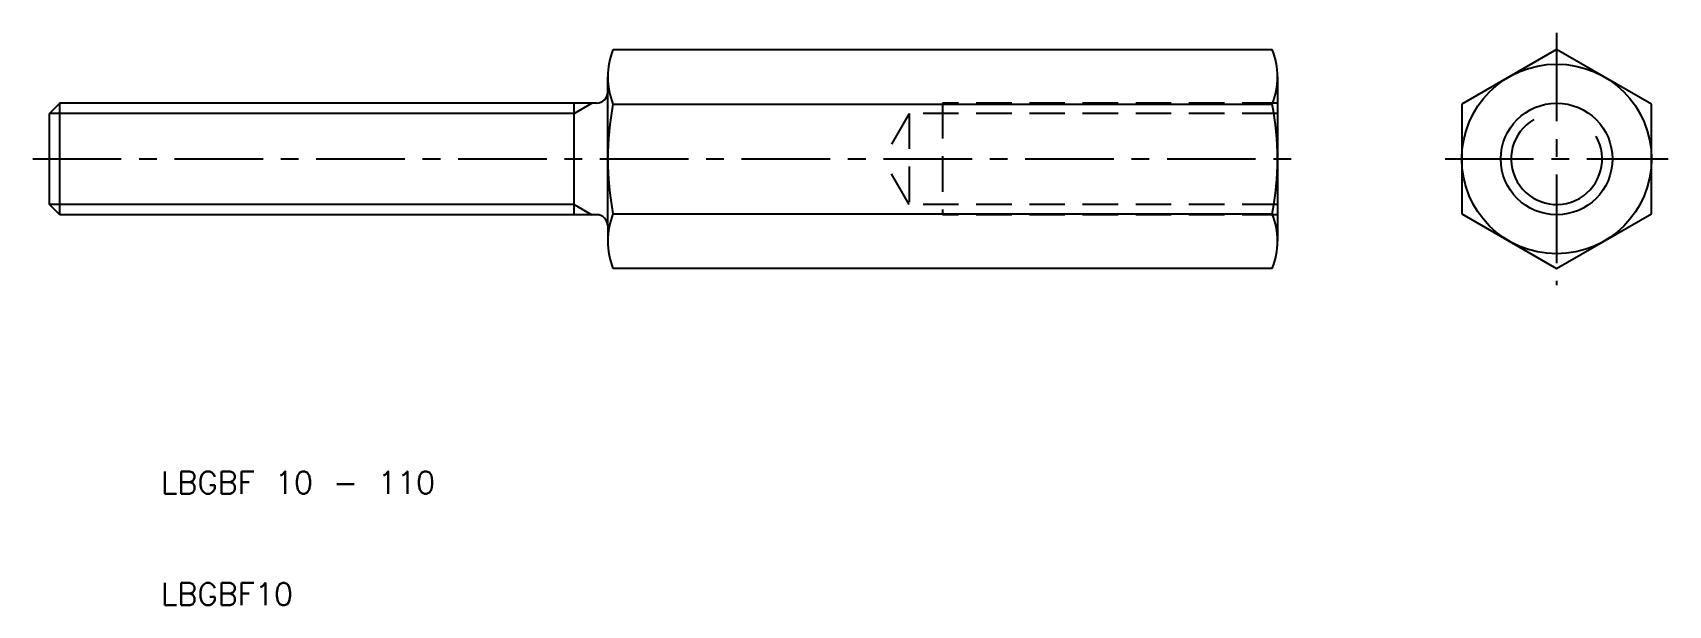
# Model space of a CAD drawing. Extents: x -2 to 145, y 10 to 61.
import ezdxf

# ---------------------------------------------------------------- set-up
doc = ezdxf.new("R2010")
doc.units = 0
doc.header["$LTSCALE"] = 0.25
doc.linetypes.add('CENTER', pattern=[50.8, 31.75, -6.35, 6.35, -6.35])
doc.linetypes.add('DASHED', pattern=[19.05, 12.7, -6.35])
doc.layers.get('0').update_dxf_attribs({"linetype": 'CONTINUOUS'})
doc.layers.add('CENTER', color=1, linetype='CENTER')
doc.styles.get("Standard").update_dxf_attribs({"font": 'txt.shx', "bigfont": 'extfont.shx'})

msp = doc.modelspace()

# ---------------------------------------------------------------- linework, layer by layer
for p, q in [((50.48, 59.81), (109.52, 59.81)), ((135, 59.81), (126.5, 54.91)), ((143.5, 54.91), (135, 59.81)), ((50, 56), (50, 57.36)), ((110, 57.36), (110, 42.64)), ((50, 44), (50, 56)), ((0.92, 55), (0, 54.08)), ((49, 55), (0.92, 55)), ((0.92, 45), (0.92, 55)), ((47, 45), (47, 55)), ((50.48, 54.91), (109.52, 54.91)), ((126.5, 54.91), (126.5, 45.09)), ((143.5, 45.09), (143.5, 54.91)), ((0, 45.92), (0, 54.08)), ((0.92, 45), (0, 45.92)), ((49, 45), (0.92, 45)), ((50, 44), (50, 42.64)), ((50.48, 45.09), (109.52, 45.09)), ((126.5, 45.09), (135, 40.19)), ((135, 40.19), (143.5, 45.09)), ((109.52, 40.19), (50.48, 40.19))]:
    msp.add_line(p, q)
at = {"color": 3}
for p, q in [((47, 54.08), (48.59, 55)), ((47, 54.08), (0, 54.08)), ((47, 45.92), (0, 45.92)), ((47, 45.92), (48.59, 45))]:
    msp.add_line(p, q, dxfattribs=at)
at = {"color": 3, "linetype": 'DASHED'}
for p, q in [((110, 55), (80, 55)), ((80, 55), (80, 45)), ((77, 54.08), (74.64, 50)), ((110, 54.08), (77, 54.08)), ((77, 54.08), (77, 45.92)), ((77, 45.92), (74.64, 50)), ((110, 45.92), (77, 45.92)), ((110, 45), (80, 45))]:
    msp.add_line(p, q, dxfattribs=at)
for radius in [8.5, 5]:
    msp.add_circle((135, 50), radius)
for centre, radius, start, end in [((56.55, 57.36), 6.55, 158.0126, 180), ((103.45, 57.36), 6.55, 0, 21.9874), ((56.55, 57.36), 6.55, 180, 201.9874), ((103.45, 57.36), 6.55, 338.0126, 0), ((49, 56), 1, 270, 0), ((75.5, 50), 25.5, 168.9042, 191.0958), ((84.5, 50), 25.5, 348.9042, 11.0958), ((49, 44), 1, 0, 90), ((56.55, 42.64), 6.55, 158.0126, 180), ((103.45, 42.64), 6.55, 0, 21.9874), ((56.55, 42.64), 6.55, 180, 201.9874), ((103.45, 42.64), 6.55, 338.0126, 0)]:
    msp.add_arc(centre, radius, start, end)
at = {"color": 3}
msp.add_arc((135, 50), 4.08, 120, 30, dxfattribs=at)
at = {"layer": 'CENTER', "color": 1, "linetype": 'CENTER'}
for p, q in [((135, 61.31), (135, 38.69)), ((-1.5, 50), (111.5, 50)), ((125, 50), (145, 50))]:
    msp.add_line(p, q, dxfattribs=at)

# ---------------------------------------------------------------- texts
for s, p in [('LBGBF 10 - 110', (10, 20)), ('LBGBF10', (10, 10))]:
    msp.add_text(s, height=2).set_placement(p)

doc.saveas('drawing.dxf')
